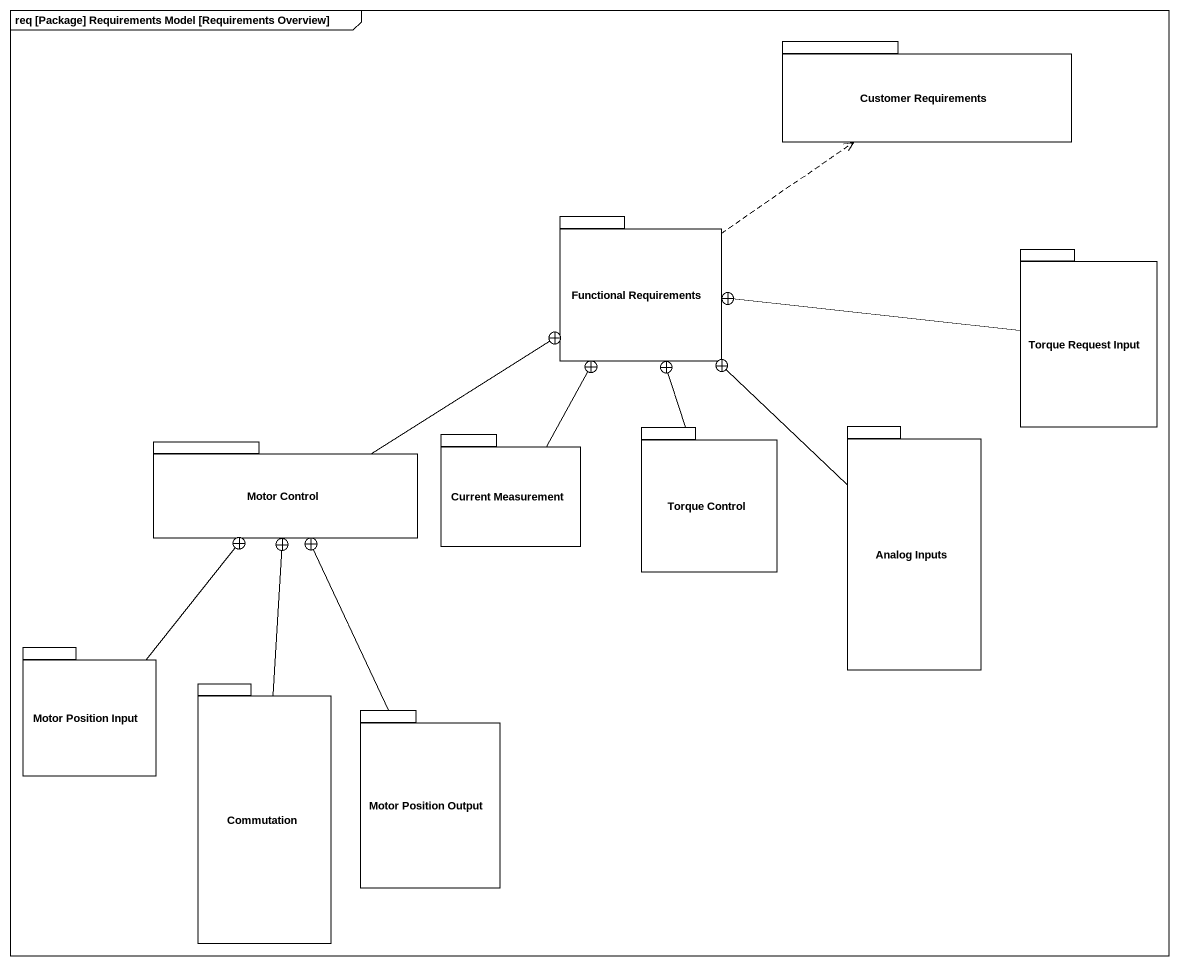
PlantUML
@startuml
mainframe req [Package] Requirements Model [Requirements Overview]
package "Customer Requirements" as Customer_Requirements {
}
package "Functional Requirements" as Functional_Requirements {
}
package "Torque Request Input" as Torque_Request_Input {
}
package "Motor Control" as Motor_Control {
}
package "Current Measurement" as Current_Measurement {
}
package "Torque Control" as Torque_Control {
}
package "Analog Inputs" as Analog_Inputs {
}
package "Motor Position Input" as Motor_Position_Input {
}
package Commutation {
}
package "Motor Position Output" as Motor_Position_Output {
}
Functional_Requirements .up.> Customer_Requirements
Torque_Request_Input -left-+ Functional_Requirements
Motor_Control -right-+ Functional_Requirements
Current_Measurement -up-+ Functional_Requirements
Torque_Control -up-+ Functional_Requirements
Analog_Inputs -up-+ Functional_Requirements
Motor_Position_Input -up-+ Motor_Control
Commutation -up-+ Motor_Control
Motor_Position_Output -up-+ Motor_Control
@enduml
